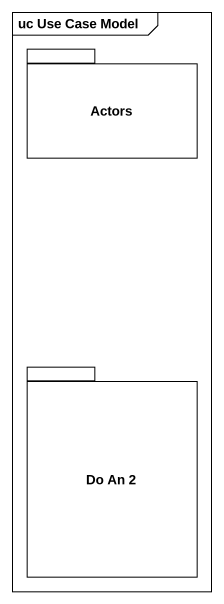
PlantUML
@startuml
mainframe uc Use Case Model
package Actors {
}
package "Do An 2" as Do_An_2 {
}
@enduml
